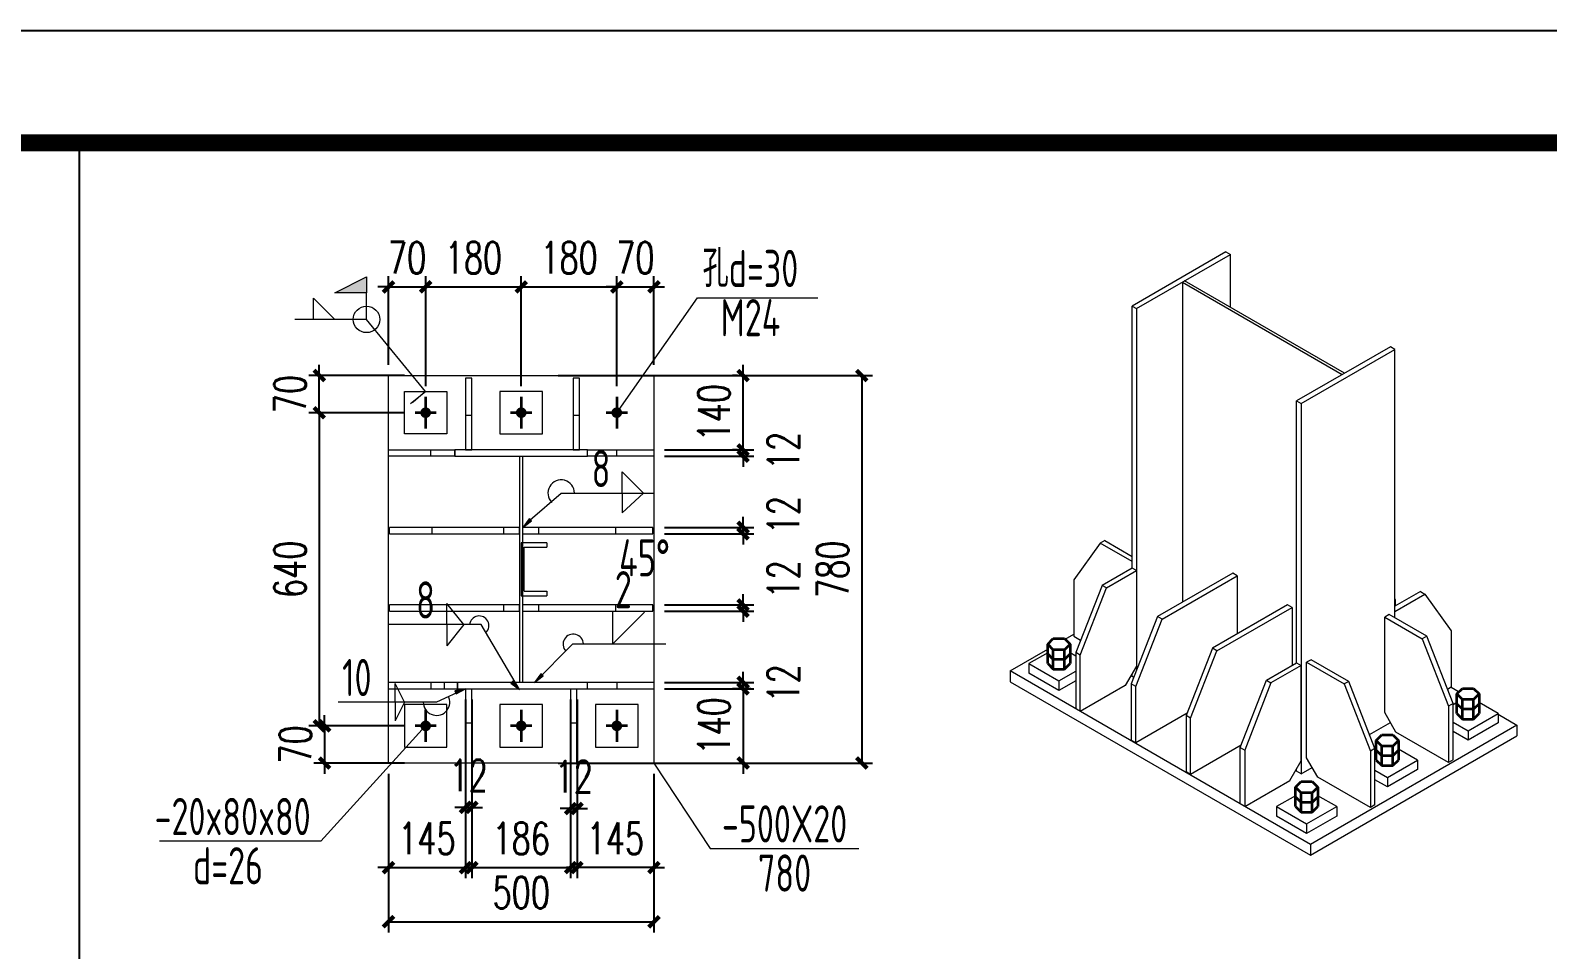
# Model space of a CAD drawing. Extents: x 180850 to 1399066, y 48356 to 327880.
# Drawn here: x 1374979 to 1389268, y 190205 to 198864 of the extents above; entities that cross this region are included whole.
import ezdxf
from ezdxf.enums import TextEntityAlignment as Align

# ---------------------------------------------------------------- set-up
doc = ezdxf.new("R2010")
doc.units = 0
doc.header["$LTSCALE"] = 1000
doc.linetypes.add('线型2', pattern=[2.5, 1.5, -1])
for name, color, linetype in [('AXIS', 3, 'Continuous'), ('PUB_TITLE', 4, 'Continuous'), ('TEXT', 7, 'Continuous')]:
    doc.layers.add(name, color=color, linetype=linetype)
for name, color, linetype, lineweight in [('孔标注', 9, 'Continuous', 18), ('字符标注', 9, 'Continuous', 18), ('柱_主零件_实线', 51, 'Continuous', 18), ('柱_零件_实线', 3, 'Continuous', 18), ('焊缝标注', 9, 'Continuous', 18), ('螺栓组-普通_实线', 1, 'Continuous', 35), ('钢板标注', 9, 'Continuous', 18)]:
    doc.layers.add(name, color=color, linetype=linetype, lineweight=lineweight)
doc.styles.add('_TCH_DIM_T3', font='SIMPLEX', dxfattribs={"width": 0.705882, "bigfont": 'GBCBIG'})
doc.styles.add('TSSD_Norm', font='tssdeng.shx', dxfattribs={"bigfont": 'hztxt.shx'})
doc.dimstyles.new('TCH_100_5', dxfattribs={"dimtxt": 297.5, "dimasz": 100, "dimexe": 100, "dimexo": 100, "dimgap": 126.25, "dimtad": 1, "dimdec": 0, "dimlfac": 0.2, "dimzin": 0, "dimdsep": 46, "dimtxsty": '_TCH_DIM_T3', "dimblk": 'ARCHTICK', "dimcen": 0.09, "dimclrd": 126, "dimclre": 126, "dimclrt": 7, "dimazin": 2, "dimtfac": 1, "dimtdec": 0, "dimtix": 1, "dimtmove": 2, "dimatfit": 3, "dimfxl": 1, "dimtolj": 1, "dimtzin": 0, "dimarcsym": 0})

# ---------------------------------------------------------------- blocks, each defined once
blk = doc.blocks.new('_ArchTick')
at = {"color": 0, "linetype": 'ByBlock', "const_width": 0.4}
blk.add_lwpolyline([(-0.5, -0.5), (0.5, 0.5)], dxfattribs=at)
blk = doc.blocks.new('*D266')
at = {"color": 126, "lineweight": -2, "transparency": 16777216}
for p, q in [((1379077, 192562), (1379077, 191445)), ((1379137, 192562), (1379137, 191445)), ((1379077, 191545), (1378977, 191545)), ((1379077, 191545), (1379137, 191545)), ((1379137, 191545), (1379237, 191545))]:
    blk.add_line(p, q, dxfattribs=at)
at = {"layer": 'Defpoints', "color": 0, "transparency": 16777216}
for p in [(1379077, 192662), (1379137, 192662), (1379137, 191545)]:
    blk.add_point(p, dxfattribs=at)
at = {"color": 126, "lineweight": -2, "transparency": 16777216, "xscale": 100, "yscale": 100, "zscale": 100}
blk.add_blockref('_ArchTick', (1379077, 191545), dxfattribs=at)
at = {"color": 126, "lineweight": -2, "transparency": 16777216, "xscale": 100, "yscale": 100, "zscale": 100, "rotation": 180}
blk.add_blockref('_ArchTick', (1379137, 191545), dxfattribs=at)
at = {"color": 7, "transparency": 16777216, "insert": (1379107, 191845), "char_height": 297.5, "attachment_point": 5, "style": '_TCH_DIM_T3'}
blk.add_mtext('\\A1;12', dxfattribs=at)
blk = doc.blocks.new('*D267')
at = {"color": 126, "lineweight": -2, "transparency": 16777216}
for p, q in [((1379137, 192562), (1379137, 190877)), ((1380067, 192562), (1380067, 190877)), ((1379137, 190977), (1380067, 190977))]:
    blk.add_line(p, q, dxfattribs=at)
at = {"layer": 'Defpoints', "color": 0, "transparency": 16777216}
for p in [(1379137, 192662), (1380067, 192662), (1380067, 190977)]:
    blk.add_point(p, dxfattribs=at)
at = {"color": 126, "lineweight": -2, "transparency": 16777216, "xscale": 100, "yscale": 100, "zscale": 100, "rotation": 180}
blk.add_blockref('_ArchTick', (1379137, 190977), dxfattribs=at)
at = {"color": 126, "lineweight": -2, "transparency": 16777216, "xscale": 100, "yscale": 100, "zscale": 100}
blk.add_blockref('_ArchTick', (1380067, 190977), dxfattribs=at)
at = {"color": 7, "transparency": 16777216, "insert": (1379602, 191252), "char_height": 297.5, "attachment_point": 5, "style": '_TCH_DIM_T3'}
blk.add_mtext('\\A1;186', dxfattribs=at)
blk = doc.blocks.new('*D268')
at = {"color": 126, "lineweight": -2, "transparency": 16777216}
for p, q in [((1380067, 192562), (1380067, 191433)), ((1380127, 192562), (1380127, 191433)), ((1380067, 191533), (1379967, 191533)), ((1380067, 191533), (1380127, 191533)), ((1380127, 191533), (1380227, 191533))]:
    blk.add_line(p, q, dxfattribs=at)
at = {"layer": 'Defpoints', "color": 0, "transparency": 16777216}
for p in [(1380067, 192662), (1380127, 192662), (1380127, 191533)]:
    blk.add_point(p, dxfattribs=at)
at = {"color": 126, "lineweight": -2, "transparency": 16777216, "xscale": 100, "yscale": 100, "zscale": 100}
blk.add_blockref('_ArchTick', (1380067, 191533), dxfattribs=at)
at = {"color": 126, "lineweight": -2, "transparency": 16777216, "xscale": 100, "yscale": 100, "zscale": 100, "rotation": 180}
blk.add_blockref('_ArchTick', (1380127, 191533), dxfattribs=at)
at = {"color": 7, "transparency": 16777216, "insert": (1380097, 191833), "char_height": 297.5, "attachment_point": 5, "style": '_TCH_DIM_T3'}
blk.add_mtext('\\A1;12', dxfattribs=at)
blk = doc.blocks.new('*D269')
at = {"color": 126, "lineweight": -2, "transparency": 16777216}
for p, q in [((1381691, 192722), (1381691, 192822)), ((1380952, 192722), (1381791, 192722)), ((1380952, 192662), (1381791, 192662)), ((1381691, 192662), (1381691, 192722)), ((1381691, 192662), (1381691, 192562))]:
    blk.add_line(p, q, dxfattribs=at)
at = {"layer": 'Defpoints', "color": 0, "transparency": 16777216}
for p in [(1380852, 192722), (1380852, 192662), (1381691, 192722)]:
    blk.add_point(p, dxfattribs=at)
at = {"color": 126, "lineweight": -2, "transparency": 16777216, "xscale": 100, "yscale": 100, "zscale": 100}
for p, rotation in [((1381691, 192722), 270), ((1381691, 192662), 90)]:
    blk.add_blockref('_ArchTick', p, dxfattribs=dict(at, rotation=rotation))
at = {"color": 7, "transparency": 16777216, "insert": (1382070, 192712), "char_height": 297.5, "attachment_point": 5, "rotation": 90, "style": '_TCH_DIM_T3'}
blk.add_mtext('\\A1;12', dxfattribs=at)
blk = doc.blocks.new('*D270')
at = {"color": 126, "lineweight": -2, "transparency": 16777216}
for p, q in [((1381691, 193452), (1381691, 193552)), ((1380952, 193452), (1381791, 193452)), ((1380952, 193392), (1381791, 193392)), ((1381691, 193392), (1381691, 193452)), ((1381691, 193392), (1381691, 193292))]:
    blk.add_line(p, q, dxfattribs=at)
at = {"layer": 'Defpoints', "color": 0, "transparency": 16777216}
for p in [(1380852, 193452), (1380852, 193392), (1381691, 193452)]:
    blk.add_point(p, dxfattribs=at)
at = {"color": 126, "lineweight": -2, "transparency": 16777216, "xscale": 100, "yscale": 100, "zscale": 100}
for p, rotation in [((1381691, 193452), 270), ((1381691, 193392), 90)]:
    blk.add_blockref('_ArchTick', p, dxfattribs=dict(at, rotation=rotation))
at = {"color": 7, "transparency": 16777216, "insert": (1382070, 193692), "char_height": 297.5, "attachment_point": 5, "rotation": 90, "style": '_TCH_DIM_T3'}
blk.add_mtext('\\A1;12', dxfattribs=at)
blk = doc.blocks.new('*D271')
at = {"color": 126, "lineweight": -2, "transparency": 16777216}
for p, q in [((1381691, 194182), (1381691, 194282)), ((1380952, 194182), (1381791, 194182)), ((1380952, 194122), (1381791, 194122)), ((1381691, 194122), (1381691, 194182)), ((1381691, 194122), (1381691, 194022))]:
    blk.add_line(p, q, dxfattribs=at)
at = {"layer": 'Defpoints', "color": 0, "transparency": 16777216}
for p in [(1380852, 194182), (1380852, 194122), (1381691, 194182)]:
    blk.add_point(p, dxfattribs=at)
at = {"color": 126, "lineweight": -2, "transparency": 16777216, "xscale": 100, "yscale": 100, "zscale": 100}
for p, rotation in [((1381691, 194182), 270), ((1381691, 194122), 90)]:
    blk.add_blockref('_ArchTick', p, dxfattribs=dict(at, rotation=rotation))
at = {"color": 7, "transparency": 16777216, "insert": (1382070, 194297), "char_height": 297.5, "attachment_point": 5, "rotation": 90, "style": '_TCH_DIM_T3'}
blk.add_mtext('\\A1;12', dxfattribs=at)
blk = doc.blocks.new('*D272')
at = {"color": 126, "lineweight": -2, "transparency": 16777216}
for p, q in [((1380952, 194912), (1381791, 194912)), ((1381691, 194912), (1381691, 195012)), ((1381691, 194852), (1381691, 194912)), ((1380952, 194852), (1381791, 194852)), ((1381691, 194852), (1381691, 194752))]:
    blk.add_line(p, q, dxfattribs=at)
at = {"layer": 'Defpoints', "color": 0, "transparency": 16777216}
for p in [(1380852, 194912), (1381691, 194912), (1380852, 194852)]:
    blk.add_point(p, dxfattribs=at)
at = {"color": 126, "lineweight": -2, "transparency": 16777216, "xscale": 100, "yscale": 100, "zscale": 100}
for p, rotation in [((1381691, 194912), 270), ((1381691, 194852), 90)]:
    blk.add_blockref('_ArchTick', p, dxfattribs=dict(at, rotation=rotation))
at = {"color": 7, "transparency": 16777216, "insert": (1382070, 194902), "char_height": 297.5, "attachment_point": 5, "rotation": 90, "style": '_TCH_DIM_T3'}
blk.add_mtext('\\A1;12', dxfattribs=at)
blk = doc.blocks.new('*D273')
at = {"color": 126, "lineweight": -2, "transparency": 16777216}
for p, q in [((1381691, 192662), (1381691, 192762)), ((1381765, 192662), (1381591, 192662)), ((1381691, 192662), (1381691, 191962)), ((1381037, 191962), (1381791, 191962)), ((1381691, 191962), (1381691, 191862))]:
    blk.add_line(p, q, dxfattribs=at)
at = {"layer": 'Defpoints', "color": 0, "transparency": 16777216}
for p in [(1381865, 192662), (1380937, 191962), (1381691, 191962)]:
    blk.add_point(p, dxfattribs=at)
at = {"color": 126, "lineweight": -2, "transparency": 16777216, "xscale": 100, "yscale": 100, "zscale": 100}
for p, rotation in [((1381691, 192662), 270), ((1381691, 191962), 90)]:
    blk.add_blockref('_ArchTick', p, dxfattribs=dict(at, rotation=rotation))
at = {"color": 7, "transparency": 16777216, "insert": (1381416, 192312), "char_height": 297.5, "attachment_point": 5, "rotation": 90, "style": '_TCH_DIM_T3'}
blk.add_mtext('\\A1;140', dxfattribs=at)
blk = doc.blocks.new('*D274')
at = {"color": 126, "lineweight": -2, "transparency": 16777216}
for p, q in [((1381691, 195612), (1381691, 195712)), ((1381638, 195612), (1381591, 195612)), ((1381691, 194912), (1381691, 195612)), ((1381638, 194912), (1381591, 194912)), ((1381691, 194912), (1381691, 194812))]:
    blk.add_line(p, q, dxfattribs=at)
at = {"layer": 'Defpoints', "color": 0, "transparency": 16777216}
for p in [(1381691, 195612), (1381738, 195612), (1381738, 194912)]:
    blk.add_point(p, dxfattribs=at)
at = {"color": 126, "lineweight": -2, "transparency": 16777216, "xscale": 100, "yscale": 100, "zscale": 100}
for p, rotation in [((1381691, 195612), 270), ((1381691, 194912), 90)]:
    blk.add_blockref('_ArchTick', p, dxfattribs=dict(at, rotation=rotation))
at = {"color": 7, "transparency": 16777216, "insert": (1381416, 195262), "char_height": 297.5, "attachment_point": 5, "rotation": 90, "style": '_TCH_DIM_T3'}
blk.add_mtext('\\A1;140', dxfattribs=at)
blk = doc.blocks.new('*D275')
at = {"color": 126, "lineweight": -2, "transparency": 16777216}
for p, q in [((1379950, 195612), (1382909, 195612)), ((1382809, 195612), (1382809, 191962)), ((1379950, 191962), (1382909, 191962))]:
    blk.add_line(p, q, dxfattribs=at)
at = {"layer": 'Defpoints', "color": 0, "transparency": 16777216}
for p in [(1379850, 195612), (1379850, 191962), (1382809, 191962)]:
    blk.add_point(p, dxfattribs=at)
at = {"color": 126, "lineweight": -2, "transparency": 16777216, "xscale": 100, "yscale": 100, "zscale": 100}
for p, rotation in [((1382809, 195612), 90), ((1382809, 191962), 270)]:
    blk.add_blockref('_ArchTick', p, dxfattribs=dict(at, rotation=rotation))
at = {"color": 7, "transparency": 16777216, "insert": (1382534, 193787), "char_height": 297.5, "attachment_point": 5, "rotation": 90, "style": '_TCH_DIM_T3'}
blk.add_mtext('\\A1;780', dxfattribs=at)
blk = doc.blocks.new('*D314')
at = {"color": 126, "lineweight": -2, "transparency": 16777216}
for p, q in [((1378502, 195262), (1377600, 195262)), ((1377700, 195262), (1377700, 192312)), ((1378502, 192312), (1377600, 192312))]:
    blk.add_line(p, q, dxfattribs=at)
at = {"layer": 'Defpoints', "color": 0, "transparency": 16777216}
for p in [(1378602, 195262), (1377700, 192312), (1378602, 192312)]:
    blk.add_point(p, dxfattribs=at)
at = {"color": 126, "lineweight": -2, "transparency": 16777216, "xscale": 100, "yscale": 100, "zscale": 100}
for p, rotation in [((1377700, 195262), 90), ((1377700, 192312), 270)]:
    blk.add_blockref('_ArchTick', p, dxfattribs=dict(at, rotation=rotation))
at = {"color": 7, "transparency": 16777216, "insert": (1377425, 193787), "char_height": 297.5, "attachment_point": 5, "rotation": 90, "style": '_TCH_DIM_T3'}
blk.add_mtext('\\A1;640', dxfattribs=at)
blk = doc.blocks.new('*D315')
at = {"color": 126, "lineweight": -2, "transparency": 16777216}
for p, q in [((1378352, 191862), (1378352, 190367)), ((1380852, 191798), (1380852, 190367)), ((1378352, 190467), (1380852, 190467))]:
    blk.add_line(p, q, dxfattribs=at)
at = {"layer": 'Defpoints', "color": 0, "transparency": 16777216}
for p in [(1378352, 191962), (1380852, 191898), (1380852, 190467)]:
    blk.add_point(p, dxfattribs=at)
at = {"color": 126, "lineweight": -2, "transparency": 16777216, "xscale": 100, "yscale": 100, "zscale": 100, "rotation": 180}
blk.add_blockref('_ArchTick', (1378352, 190467), dxfattribs=at)
at = {"color": 126, "lineweight": -2, "transparency": 16777216, "xscale": 100, "yscale": 100, "zscale": 100}
blk.add_blockref('_ArchTick', (1380852, 190467), dxfattribs=at)
at = {"color": 7, "transparency": 16777216, "insert": (1379602, 190742), "char_height": 297.5, "attachment_point": 5, "style": '_TCH_DIM_T3'}
blk.add_mtext('\\A1;500', dxfattribs=at)
blk = doc.blocks.new('*D276')
at = {"color": 126, "lineweight": -2, "transparency": 16777216}
for p, q in [((1378352, 191762), (1378352, 190877)), ((1379077, 191762), (1379077, 190877)), ((1378352, 190977), (1378252, 190977)), ((1378352, 190977), (1379077, 190977)), ((1379077, 190977), (1379177, 190977))]:
    blk.add_line(p, q, dxfattribs=at)
at = {"layer": 'Defpoints', "color": 0, "transparency": 16777216}
for p in [(1378352, 191862), (1379077, 191862), (1379077, 190977)]:
    blk.add_point(p, dxfattribs=at)
at = {"color": 126, "lineweight": -2, "transparency": 16777216, "xscale": 100, "yscale": 100, "zscale": 100}
blk.add_blockref('_ArchTick', (1378352, 190977), dxfattribs=at)
at = {"color": 126, "lineweight": -2, "transparency": 16777216, "xscale": 100, "yscale": 100, "zscale": 100, "rotation": 180}
blk.add_blockref('_ArchTick', (1379077, 190977), dxfattribs=at)
at = {"color": 7, "transparency": 16777216, "insert": (1378714, 191252), "char_height": 297.5, "attachment_point": 5, "style": '_TCH_DIM_T3'}
blk.add_mtext('\\A1;145', dxfattribs=at)
blk = doc.blocks.new('*D277')
at = {"color": 126, "lineweight": -2, "transparency": 16777216}
for p, q in [((1380127, 191860), (1380127, 190877)), ((1380852, 191862), (1380852, 190877)), ((1380127, 190977), (1380027, 190977)), ((1380852, 190977), (1380127, 190977)), ((1380852, 190977), (1380952, 190977))]:
    blk.add_line(p, q, dxfattribs=at)
at = {"layer": 'Defpoints', "color": 0, "transparency": 16777216}
for p in [(1380127, 191960), (1380852, 191962), (1380127, 190977)]:
    blk.add_point(p, dxfattribs=at)
at = {"color": 126, "lineweight": -2, "transparency": 16777216, "xscale": 100, "yscale": 100, "zscale": 100}
blk.add_blockref('_ArchTick', (1380127, 190977), dxfattribs=at)
at = {"color": 126, "lineweight": -2, "transparency": 16777216, "xscale": 100, "yscale": 100, "zscale": 100, "rotation": 180}
blk.add_blockref('_ArchTick', (1380852, 190977), dxfattribs=at)
at = {"color": 7, "transparency": 16777216, "insert": (1380489, 191252), "char_height": 297.5, "attachment_point": 5, "style": '_TCH_DIM_T3'}
blk.add_mtext('\\A1;145', dxfattribs=at)
blk = doc.blocks.new('*D316')
at = {"color": 126, "lineweight": -2, "transparency": 16777216}
for p, q in [((1377700, 195612), (1377700, 195712)), ((1378502, 195612), (1377600, 195612)), ((1377700, 195262), (1377700, 195612)), ((1378502, 195262), (1377600, 195262)), ((1377700, 195262), (1377700, 195162))]:
    blk.add_line(p, q, dxfattribs=at)
at = {"layer": 'Defpoints', "color": 0, "transparency": 16777216}
for p in [(1377700, 195612), (1378602, 195612), (1378602, 195262)]:
    blk.add_point(p, dxfattribs=at)
at = {"color": 126, "lineweight": -2, "transparency": 16777216, "xscale": 100, "yscale": 100, "zscale": 100}
for p, rotation in [((1377700, 195612), 270), ((1377700, 195262), 90)]:
    blk.add_blockref('_ArchTick', p, dxfattribs=dict(at, rotation=rotation))
at = {"color": 7, "transparency": 16777216, "insert": (1377425, 195437), "char_height": 297.5, "attachment_point": 5, "rotation": 90, "style": '_TCH_DIM_T3'}
blk.add_mtext('\\A1;70', dxfattribs=at)
blk = doc.blocks.new('*D317')
at = {"color": 126, "lineweight": -2, "transparency": 16777216}
for p, q in [((1377750, 192312), (1377750, 192412)), ((1378502, 192312), (1377650, 192312)), ((1377750, 192312), (1377750, 191962)), ((1378502, 191962), (1377650, 191962)), ((1377750, 191962), (1377750, 191862))]:
    blk.add_line(p, q, dxfattribs=at)
at = {"layer": 'Defpoints', "color": 0, "transparency": 16777216}
for p in [(1378602, 192312), (1377750, 191962), (1378602, 191962)]:
    blk.add_point(p, dxfattribs=at)
at = {"color": 126, "lineweight": -2, "transparency": 16777216, "xscale": 100, "yscale": 100, "zscale": 100}
for p, rotation in [((1377750, 192312), 270), ((1377750, 191962), 90)]:
    blk.add_blockref('_ArchTick', p, dxfattribs=dict(at, rotation=rotation))
at = {"color": 7, "transparency": 16777216, "insert": (1377475, 192137), "char_height": 297.5, "attachment_point": 5, "rotation": 90, "style": '_TCH_DIM_T3'}
blk.add_mtext('\\A1;70', dxfattribs=at)
blk = doc.blocks.new('*D318')
at = {"color": 126, "lineweight": -2, "transparency": 16777216}
for p, q in [((1378352, 195712), (1378352, 196547)), ((1378702, 195712), (1378702, 196547)), ((1378352, 196447), (1378252, 196447)), ((1378352, 196447), (1378702, 196447)), ((1378702, 196447), (1378802, 196447))]:
    blk.add_line(p, q, dxfattribs=at)
at = {"layer": 'Defpoints', "color": 0, "transparency": 16777216}
for p in [(1378702, 196447), (1378352, 195612), (1378702, 195612)]:
    blk.add_point(p, dxfattribs=at)
at = {"color": 126, "lineweight": -2, "transparency": 16777216, "xscale": 100, "yscale": 100, "zscale": 100}
blk.add_blockref('_ArchTick', (1378352, 196447), dxfattribs=at)
at = {"color": 126, "lineweight": -2, "transparency": 16777216, "xscale": 100, "yscale": 100, "zscale": 100, "rotation": 180}
blk.add_blockref('_ArchTick', (1378702, 196447), dxfattribs=at)
at = {"color": 7, "transparency": 16777216, "insert": (1378527, 196722), "char_height": 297.5, "attachment_point": 5, "style": '_TCH_DIM_T3'}
blk.add_mtext('\\A1;70', dxfattribs=at)
blk = doc.blocks.new('*D278')
at = {"color": 126, "lineweight": -2, "transparency": 16777216}
for p, q in [((1380502, 195712), (1380502, 196547)), ((1380852, 195712), (1380852, 196547)), ((1380502, 196447), (1380402, 196447)), ((1380502, 196447), (1380852, 196447)), ((1380852, 196447), (1380952, 196447))]:
    blk.add_line(p, q, dxfattribs=at)
at = {"layer": 'Defpoints', "color": 0, "transparency": 16777216}
for p in [(1380852, 196447), (1380502, 195612), (1380852, 195612)]:
    blk.add_point(p, dxfattribs=at)
at = {"color": 126, "lineweight": -2, "transparency": 16777216, "xscale": 100, "yscale": 100, "zscale": 100}
blk.add_blockref('_ArchTick', (1380502, 196447), dxfattribs=at)
at = {"color": 126, "lineweight": -2, "transparency": 16777216, "xscale": 100, "yscale": 100, "zscale": 100, "rotation": 180}
blk.add_blockref('_ArchTick', (1380852, 196447), dxfattribs=at)
at = {"color": 7, "transparency": 16777216, "insert": (1380677, 196722), "char_height": 297.5, "attachment_point": 5, "style": '_TCH_DIM_T3'}
blk.add_mtext('\\A1;70', dxfattribs=at)
blk = doc.blocks.new('*D319')
at = {"color": 126, "lineweight": -2, "transparency": 16777216}
for p, q in [((1378702, 195512), (1378702, 196547)), ((1379602, 195512), (1379602, 196547)), ((1378702, 196447), (1379602, 196447))]:
    blk.add_line(p, q, dxfattribs=at)
at = {"layer": 'Defpoints', "color": 0, "transparency": 16777216}
for p in [(1379602, 196447), (1378702, 195412), (1379602, 195412)]:
    blk.add_point(p, dxfattribs=at)
at = {"color": 126, "lineweight": -2, "transparency": 16777216, "xscale": 100, "yscale": 100, "zscale": 100, "rotation": 180}
blk.add_blockref('_ArchTick', (1378702, 196447), dxfattribs=at)
at = {"color": 126, "lineweight": -2, "transparency": 16777216, "xscale": 100, "yscale": 100, "zscale": 100}
blk.add_blockref('_ArchTick', (1379602, 196447), dxfattribs=at)
at = {"color": 7, "transparency": 16777216, "insert": (1379152, 196722), "char_height": 297.5, "attachment_point": 5, "style": '_TCH_DIM_T3'}
blk.add_mtext('\\A1;180', dxfattribs=at)
blk = doc.blocks.new('*D320')
at = {"color": 126, "lineweight": -2, "transparency": 16777216}
for p, q in [((1379602, 195512), (1379602, 196547)), ((1380502, 195512), (1380502, 196547)), ((1379602, 196447), (1380502, 196447))]:
    blk.add_line(p, q, dxfattribs=at)
at = {"layer": 'Defpoints', "color": 0, "transparency": 16777216}
for p in [(1380502, 196447), (1379602, 195412), (1380502, 195412)]:
    blk.add_point(p, dxfattribs=at)
at = {"color": 126, "lineweight": -2, "transparency": 16777216, "xscale": 100, "yscale": 100, "zscale": 100, "rotation": 180}
blk.add_blockref('_ArchTick', (1379602, 196447), dxfattribs=at)
at = {"color": 126, "lineweight": -2, "transparency": 16777216, "xscale": 100, "yscale": 100, "zscale": 100}
blk.add_blockref('_ArchTick', (1380502, 196447), dxfattribs=at)
at = {"color": 7, "transparency": 16777216, "insert": (1380052, 196722), "char_height": 297.5, "attachment_point": 5, "style": '_TCH_DIM_T3'}
blk.add_mtext('\\A1;180', dxfattribs=at)

msp = doc.modelspace()

# ---------------------------------------------------------------- hatches: boundary and pattern name
at = {"layer": '焊缝标注'}
for points in [[(1378144.88, 196391.17), (1377844.88, 196391.17), (1378144.88, 196541.17)], [(1378701.64, 195462.4), (1378584.44, 195362.15), (1378557.61, 195348.74)], [(1379616.64, 194182.4), (1379697.96, 194242.5), (1379676.74, 194263.72)], [(1379726.64, 192722.4), (1379807.96, 192782.5), (1379786.74, 192803.72)], [(1379076.64, 192662.4), (1378977.56, 192642.22), (1378987.84, 192614.03)], [(1379586.64, 192654.9), (1379526.54, 192736.22), (1379505.32, 192715)]]:
    msp.add_hatch(color=256, dxfattribs=at).paths.add_polyline_path(points)

# ---------------------------------------------------------------- linework, layer by layer
at = {"layer": 'AXIS'}
msp.add_line((1375438.78, 197803.17), (1375438.78, 169706.6), dxfattribs=at)
at = {"layer": 'PUB_TITLE'}
msp.add_lwpolyline([(1287615.87, 198863.75), (1399065.87, 198863.81), (1399065.87, 135863.88), (1287615.87, 135863.81)], close=True, dxfattribs=at)
at = {"layer": 'PUB_TITLE', "const_width": 159.09}
msp.add_lwpolyline([(1290267.38, 136924.42), (1290267.38, 197803.14), (1398005.26, 197803.21), (1398005.26, 136924.48)], close=True, dxfattribs=at)
at = {"layer": '孔标注', "ltscale": 100, "const_width": 10}
msp.add_lwpolyline([(1378706.64, 195262.4, 1), (1378696.64, 195262.4, 1)], format="xyb", close=True, dxfattribs=at)
at = {"layer": '字符标注', "ltscale": 100}
for p, q in [((1380501.64, 195262.4), (1381262.56, 196345.21)), ((1381262.56, 196345.21), (1382393.56, 196345.21))]:
    msp.add_line(p, q, dxfattribs=at)
at = {"layer": '字符标注', "ltscale": 100, "const_width": 10}
msp.add_lwpolyline([(1380506.64, 195262.4, 1), (1380496.64, 195262.4, 1)], format="xyb", close=True, dxfattribs=at)
at = {"layer": '柱_主零件_实线', "ltscale": 100}
for p, q in [((1386238.22, 196777.33), (1385354.34, 196267.02)), ((1386238.22, 196777.33), (1386280.65, 196752.83)), ((1385396.77, 196242.52), (1386280.65, 196752.83)), ((1386280.65, 196254.77), (1386280.65, 196752.83)), ((1385828.1, 196491.55), (1385828.1, 193476.49)), ((1385828.1, 196491.55), (1387334.24, 195621.98)), ((1387355.45, 195634.23), (1385849.31, 196503.8)), ((1385354.34, 193799), (1385354.34, 196267.02)), ((1385354.34, 196267.02), (1385396.77, 196242.52)), ((1385396.77, 196242.52), (1385396.77, 192835.54)), ((1387786.79, 195883.26), (1386902.9, 195372.95)), ((1386945.33, 195348.45), (1387829.21, 195858.77)), ((1387829.21, 195858.77), (1387786.79, 195883.26)), ((1387829.21, 193329.52), (1387829.21, 195858.77)), ((1386902.9, 195372.95), (1386945.33, 195348.45)), ((1386902.9, 192904.94), (1386902.9, 195372.95)), ((1386945.33, 195348.45), (1386945.33, 191859.82)), ((1380226.64, 194912.4), (1378976.64, 194912.4)), ((1378976.64, 194912.4), (1378976.64, 194852.4)), ((1380226.64, 194852.4), (1380226.64, 194912.4)), ((1378976.64, 194852.4), (1380226.64, 194852.4)), ((1379586.64, 194852.4), (1379586.64, 192722.4)), ((1379616.64, 192722.4), (1379616.64, 194852.4)), ((1385354.34, 192778.39), (1385354.34, 192802.88)), ((1385370.71, 192768.93), (1385354.34, 192778.39)), ((1379001.64, 192722.4), (1379001.64, 192662.4)), ((1380226.64, 192722.4), (1379001.64, 192722.4)), ((1379001.64, 192662.4), (1380226.64, 192662.4)), ((1380226.64, 192662.4), (1380226.64, 192722.4)), ((1387589.73, 192231.87), (1387786.79, 192345.65)), ((1386902.9, 191884.32), (1386902.9, 191908.82)), ((1386945.33, 191859.82), (1387051.4, 191921.07)), ((1386945.33, 191859.82), (1386902.9, 191884.32))]:
    msp.add_line(p, q, dxfattribs=at)
at = {"layer": '柱_零件_实线', "ltscale": 100}
for p, q in [((1378351.64, 191962.4), (1378351.64, 195612.4)), ((1378351.64, 195612.4), (1380851.64, 195612.4)), ((1379076.64, 195587.4), (1379076.64, 194912.4)), ((1379136.64, 195587.4), (1379076.64, 195587.4)), ((1379136.64, 194912.4), (1379136.64, 195587.4)), ((1380151.64, 195587.4), (1380091.64, 195587.4)), ((1380091.64, 195587.4), (1380091.64, 194912.4)), ((1380151.64, 194912.4), (1380151.64, 195587.4)), ((1380851.64, 195612.4), (1380851.64, 191962.4)), ((1378501.64, 195462.4), (1378901.64, 195462.4)), ((1378501.64, 195062.4), (1378501.64, 195462.4)), ((1378901.64, 195462.4), (1378901.64, 195062.4)), ((1379801.64, 195462.4), (1379401.64, 195462.4)), ((1379401.64, 195462.4), (1379401.64, 195062.4)), ((1379801.64, 195062.4), (1379801.64, 195462.4)), ((1379136.64, 195237.4), (1379076.64, 195237.4)), ((1380151.64, 195237.4), (1380091.64, 195237.4)), ((1378901.64, 195062.4), (1378501.64, 195062.4)), ((1379401.64, 195062.4), (1379801.64, 195062.4)), ((1378351.64, 194912.4), (1378976.64, 194912.4)), ((1378751.64, 194852.4), (1378751.64, 194912.4)), ((1378976.64, 194852.4), (1378976.64, 194912.4)), ((1379076.64, 194912.4), (1379136.64, 194912.4)), ((1380091.64, 194912.4), (1380151.64, 194912.4)), ((1380226.64, 194912.4), (1380851.64, 194912.4)), ((1380226.64, 194852.4), (1380226.64, 194912.4)), ((1380501.64, 194852.4), (1380501.64, 194912.4)), ((1378976.64, 194852.4), (1378351.64, 194852.4)), ((1380851.64, 194852.4), (1380226.64, 194852.4)), ((1379586.64, 194182.4), (1378361.64, 194182.4)), ((1378361.64, 194122.4), (1378361.64, 194182.4)), ((1378361.64, 194122.4), (1379586.64, 194122.4)), ((1378761.64, 194122.4), (1378761.64, 194182.4)), ((1379586.64, 194122.4), (1379586.64, 194182.4)), ((1380841.64, 194182.4), (1379616.64, 194182.4)), ((1379616.64, 194122.4), (1379616.64, 194182.4)), ((1379616.64, 194122.4), (1380841.64, 194122.4)), ((1380491.64, 194122.4), (1380491.64, 194182.4)), ((1380841.64, 194122.4), (1380841.64, 194182.4)), ((1385096.24, 194058.25), (1385053.82, 194033.75)), ((1385096.24, 194058.25), (1385354.34, 193909.23)), ((1385053.82, 194033.75), (1384806.33, 193686.74)), ((1385354.34, 193860.25), (1385053.82, 194033.75)), ((1385354.34, 193799), (1385071.5, 193635.71)), ((1385113.92, 193611.22), (1385396.77, 193774.51)), ((1385396.77, 193774.51), (1385354.34, 193799)), ((1385396.77, 193774.51), (1385396.77, 192876.36)), ((1384806.33, 193686.74), (1384806.33, 193156.01)), ((1385071.5, 193635.71), (1384824.01, 193002.93)), ((1385113.92, 193611.22), (1385071.5, 193635.71)), ((1386301.86, 193750.02), (1385594.76, 193341.77)), ((1385637.18, 193317.27), (1386344.29, 193725.52)), ((1386344.29, 193725.52), (1386301.86, 193750.02)), ((1386344.29, 193725.52), (1386344.29, 193178.47)), ((1384866.44, 192978.43), (1385113.92, 193611.22)), ((1388069.63, 193578.55), (1387829.21, 193439.75)), ((1387829.21, 193390.76), (1388112.06, 193554.06)), ((1387836.28, 193500.99), (1387829.21, 193510.9)), ((1387836.28, 193443.83), (1387836.28, 193500.99)), ((1388069.63, 193578.55), (1388112.06, 193554.06)), ((1388112.06, 193554.06), (1388359.54, 193207.04)), ((1379586.64, 193452.4), (1378361.64, 193452.4)), ((1378361.64, 193392.4), (1378361.64, 193452.4)), ((1378361.64, 193392.4), (1379586.64, 193392.4)), ((1378761.64, 193392.4), (1378761.64, 193452.4)), ((1379586.64, 193392.4), (1379586.64, 193452.4)), ((1379616.64, 193392.4), (1379616.64, 193452.4)), ((1380841.64, 193452.4), (1379616.64, 193452.4)), ((1379616.64, 193392.4), (1380841.64, 193392.4)), ((1380491.64, 193392.4), (1380491.64, 193452.4)), ((1380841.64, 193392.4), (1380841.64, 193452.4)), ((1385594.76, 193341.77), (1385347.27, 192708.98)), ((1385637.18, 193317.27), (1385594.76, 193341.77)), ((1386818.05, 193452), (1386110.94, 193043.75)), ((1386153.37, 193019.25), (1386860.48, 193427.5)), ((1386860.48, 193427.5), (1386818.05, 193452)), ((1386860.48, 193427.5), (1386860.48, 192880.45)), ((1387776.18, 193360.14), (1387733.75, 193335.65)), ((1387733.75, 192437.5), (1387733.75, 193335.65)), ((1387733.75, 193335.65), (1388087.31, 193131.52)), ((1388129.73, 193156.01), (1387776.18, 193360.14)), ((1387829.21, 193329.52), (1387829.21, 193390.76)), ((1385389.7, 192684.49), (1385637.18, 193317.27)), ((1388359.54, 193207.04), (1388359.54, 192676.32)), ((1384723.71, 193128.73), (1384806.33, 193176.43)), ((1384806.33, 193156.01), (1384869.6, 193119.49)), ((1388129.73, 193156.01), (1388087.31, 193131.52)), ((1388087.31, 193131.52), (1388334.79, 192498.74)), ((1388377.22, 192523.23), (1388129.73, 193156.01)), ((1384205.29, 192829.42), (1384559.91, 193034.15)), ((1384559.91, 193001.5), (1384382.07, 192898.82)), ((1384824.01, 192970.26), (1384769.91, 193001.5)), ((1384824.01, 193002.93), (1384824.01, 192472.2)), ((1384866.44, 192978.43), (1384824.01, 193002.93)), ((1384866.44, 192447.71), (1384866.44, 192978.43)), ((1386110.94, 193043.75), (1385863.46, 192410.97)), ((1385905.88, 192386.47), (1386153.37, 193019.25)), ((1386153.37, 193019.25), (1386110.94, 193043.75)), ((1387040.79, 192935.56), (1386998.36, 192911.07)), ((1386998.36, 192012.92), (1386998.36, 192911.07)), ((1386998.36, 192911.07), (1387351.92, 192706.94)), ((1387394.34, 192731.43), (1387040.79, 192935.56)), ((1387033.72, 191196.42), (1384205.29, 192829.42)), ((1384205.29, 192829.42), (1384205.29, 192727.36)), ((1384382.07, 192898.82), (1384382.07, 192809)), ((1384382.07, 192898.82), (1384664.91, 192735.52)), ((1384664.91, 192645.71), (1384382.07, 192809)), ((1384664.91, 192735.52), (1384824.01, 192827.38)), ((1385396.77, 192876.36), (1385290.7, 192692.65)), ((1386620.06, 192741.65), (1386902.9, 192904.94)), ((1386945.33, 192880.45), (1386662.49, 192717.15)), ((1386902.9, 192904.94), (1386945.33, 192880.45)), ((1386945.33, 191982.3), (1386945.33, 192880.45)), ((1379001.64, 192722.4), (1378351.64, 192722.4)), ((1378351.64, 192662.4), (1379001.64, 192662.4)), ((1378751.64, 192722.4), (1378751.64, 192662.4)), ((1379001.64, 192662.4), (1379001.64, 192722.4)), ((1379076.64, 192662.4), (1379136.64, 192662.4)), ((1379076.64, 192662.4), (1379076.64, 191962.4)), ((1379136.64, 191962.4), (1379136.64, 192662.4)), ((1380066.64, 192662.4), (1380126.64, 192662.4)), ((1380066.64, 192662.4), (1380066.64, 191962.4)), ((1380126.64, 191962.4), (1380126.64, 192662.4)), ((1380226.64, 192662.4), (1380226.64, 192722.4)), ((1380851.64, 192722.4), (1380226.64, 192722.4)), ((1380226.64, 192662.4), (1380851.64, 192662.4)), ((1380501.64, 192722.4), (1380501.64, 192662.4)), ((1384205.29, 192727.36), (1387033.72, 191094.36)), ((1384824.01, 192737.56), (1384664.91, 192645.71)), ((1384664.91, 192735.52), (1384664.91, 192645.71)), ((1385290.7, 192692.65), (1384866.44, 192447.71)), ((1385347.27, 192708.98), (1385347.27, 192178.26)), ((1385389.7, 192684.49), (1385347.27, 192708.98)), ((1385389.7, 192153.76), (1385389.7, 192684.49)), ((1386372.57, 192108.86), (1386620.06, 192741.65)), ((1386662.49, 192717.15), (1386415, 192084.36)), ((1386620.06, 192741.65), (1386662.49, 192717.15)), ((1387394.34, 192731.43), (1387351.92, 192706.94)), ((1387351.92, 192706.94), (1387599.4, 192074.16)), ((1387641.83, 192098.65), (1387394.34, 192731.43)), ((1388359.54, 192676.32), (1388325.12, 192656.45)), ((1388359.54, 192676.32), (1388433.96, 192633.36)), ((1378501.64, 192512.4), (1378501.64, 192112.4)), ((1378901.64, 192512.4), (1378501.64, 192512.4)), ((1378901.64, 192112.4), (1378901.64, 192512.4)), ((1379801.64, 192512.4), (1379401.64, 192512.4)), ((1379401.64, 192512.4), (1379401.64, 192112.4)), ((1379801.64, 192112.4), (1379801.64, 192512.4)), ((1380301.64, 192512.4), (1380301.64, 192112.4)), ((1380701.64, 192512.4), (1380301.64, 192512.4)), ((1380701.64, 192112.4), (1380701.64, 192512.4)), ((1388377.22, 192523.23), (1388334.79, 192498.74)), ((1388334.79, 192498.74), (1388334.79, 191968.01)), ((1388413.64, 192532.01), (1388377.22, 192510.98)), ((1388377.22, 191992.5), (1388377.22, 192523.23)), ((1388801.49, 192429.33), (1388623.64, 192532.01)), ((1379136.64, 192337.4), (1379076.64, 192337.4)), ((1380126.64, 192337.4), (1380066.64, 192337.4)), ((1385871.71, 192432.06), (1385389.7, 192153.76)), ((1385905.88, 192386.47), (1385863.46, 192410.97)), ((1385863.46, 192410.97), (1385863.46, 191880.24)), ((1385905.88, 191855.75), (1385905.88, 192386.47)), ((1387839.82, 192253.79), (1387733.75, 192437.5)), ((1388377.22, 192347.68), (1388518.64, 192266.04)), ((1388518.64, 192266.04), (1388801.49, 192429.33)), ((1388801.49, 192339.52), (1388518.64, 192176.22)), ((1388801.49, 192429.33), (1388801.49, 192339.52)), ((1388801.49, 192421.17), (1388978.26, 192319.11)), ((1388978.26, 192319.11), (1387033.72, 191196.42)), ((1387033.72, 191094.36), (1388978.26, 192217.04)), ((1388334.79, 191968.01), (1387839.82, 192253.79)), ((1388518.64, 192176.22), (1388377.22, 192257.87)), ((1388518.64, 192266.04), (1388518.64, 192176.22)), ((1388978.26, 192319.11), (1388978.26, 192217.04)), ((1378501.64, 192112.4), (1378901.64, 192112.4)), ((1379401.64, 192112.4), (1379801.64, 192112.4)), ((1380301.64, 192112.4), (1380701.64, 192112.4)), ((1385389.7, 192153.76), (1385347.27, 192178.26)), ((1386380.82, 192129.95), (1385905.88, 191855.75)), ((1386372.57, 192108.86), (1386415, 192084.36)), ((1386372.57, 191578.14), (1386372.57, 192108.86)), ((1386415, 192084.36), (1386415, 191553.64)), ((1387641.83, 192098.65), (1387599.4, 192074.16)), ((1387599.4, 192074.16), (1387599.4, 191543.43)), ((1387641.83, 191567.93), (1387641.83, 192098.65)), ((1387653.5, 192093.15), (1387641.83, 192086.4)), ((1388041.35, 191990.47), (1387863.5, 192093.15)), ((1380851.64, 191962.4), (1378351.64, 191962.4)), ((1379136.64, 191962.4), (1379076.64, 191962.4)), ((1380126.64, 191962.4), (1380066.64, 191962.4)), ((1386839.26, 191798.59), (1386945.33, 191982.3)), ((1387104.43, 191829.21), (1386998.36, 192012.92)), ((1387758.5, 191827.17), (1388041.35, 191990.47)), ((1388041.35, 191990.47), (1388041.35, 191900.65)), ((1388377.22, 191992.5), (1388334.79, 191968.01)), ((1385905.88, 191855.75), (1385863.46, 191880.24)), ((1386415, 191553.64), (1386839.26, 191798.59)), ((1387599.4, 191543.43), (1387104.43, 191829.21)), ((1387641.83, 191894.53), (1387758.5, 191827.17)), ((1387758.5, 191737.36), (1387641.83, 191804.72)), ((1388041.35, 191900.65), (1387758.5, 191737.36)), ((1387758.5, 191827.17), (1387758.5, 191737.36)), ((1386893.36, 191654.28), (1386715.52, 191551.6)), ((1387281.2, 191551.6), (1387103.36, 191654.28)), ((1386715.52, 191551.6), (1386998.36, 191388.3)), ((1386715.52, 191551.6), (1386715.52, 191461.79)), ((1386998.36, 191388.3), (1387281.2, 191551.6)), ((1387281.2, 191551.6), (1387281.2, 191461.79)), ((1387641.83, 191567.93), (1387599.4, 191543.43)), ((1386998.36, 191298.48), (1386715.52, 191461.79)), ((1387281.2, 191461.79), (1386998.36, 191298.48)), ((1386998.36, 191388.3), (1386998.36, 191298.48)), ((1387033.72, 191196.42), (1387033.72, 191094.36))]:
    msp.add_line(p, q, dxfattribs=at)
at = {"layer": '柱_零件_实线', "linetype": '线型2', "ltscale": 100}
for p, q in [((1379436.64, 194122.4), (1379436.64, 194182.4)), ((1379766.64, 194122.4), (1379766.64, 194182.4)), ((1379601.64, 194037.4), (1379601.64, 193537.4)), ((1379841.64, 194037.4), (1379601.64, 194037.4)), ((1379628.14, 193994.9), (1379841.64, 193994.9)), ((1379628.14, 193579.9), (1379628.14, 193994.9)), ((1379841.64, 194037.4), (1379841.64, 193994.9)), ((1379601.64, 193537.4), (1379841.64, 193537.4)), ((1379628.14, 193579.9), (1379841.64, 193579.9)), ((1379841.64, 193579.9), (1379841.64, 193537.4)), ((1379436.64, 193392.4), (1379436.64, 193452.4)), ((1379766.64, 193392.4), (1379766.64, 193452.4)), ((1378876.64, 192722.4), (1378876.64, 192662.4))]:
    msp.add_line(p, q, dxfattribs=at)
at = {"layer": '焊缝标注', "ltscale": 100}
for p, q in [((1377844.88, 196141.17), (1377644.88, 196341.17)), ((1377644.88, 196141.17), (1377644.88, 196341.17)), ((1378144.88, 196141.17), (1378144.88, 196391.17)), ((1378144.88, 196141.17), (1377469.46, 196141.17)), ((1378701.64, 195462.4), (1378144.88, 196141.17)), ((1380552.97, 194704.63), (1380752.97, 194504.63)), ((1380552.97, 194504.63), (1380552.97, 194704.63)), ((1379687.35, 194253.11), (1379977.97, 194504.63)), ((1379977.97, 194504.63), (1380852.97, 194504.63)), ((1380552.97, 194318.99), (1380752.97, 194504.63)), ((1380552.97, 194504.63), (1380552.97, 194318.99)), ((1379061.21, 193266.23), (1378900.31, 193466.23)), ((1378900.31, 193266.23), (1378900.31, 193466.23)), ((1380462.97, 193083.73), (1380462.97, 193383.73)), ((1380462.97, 193083.73), (1380762.97, 193383.73)), ((1379225.31, 193266.23), (1378350.31, 193266.23)), ((1379061.21, 193266.23), (1378900.31, 193066.23)), ((1378900.31, 193266.23), (1378900.31, 193066.23)), ((1379586.64, 192654.9), (1379225.31, 193266.23)), ((1379726.64, 192722.4), (1380087.97, 193083.73)), ((1380087.97, 193083.73), (1380962.97, 193083.73)), ((1378503.44, 192536.08), (1378413.14, 192711.08)), ((1378413.14, 192536.08), (1378413.14, 192711.08)), ((1379076.64, 192662.4), (1378803.44, 192536.08)), ((1378803.44, 192536.08), (1377878.44, 192536.08)), ((1378503.44, 192536.08), (1378413.14, 192361.08)), ((1378413.14, 192536.08), (1378413.14, 192361.08))]:
    msp.add_line(p, q, dxfattribs=at)
at = {"layer": '焊缝标注', "linetype": 'Continuous'}
for points in [[(1378144.88, 196391.17), (1377844.88, 196391.17), (1378144.88, 196541.17)], [(1378701.64, 195462.4), (1378584.44, 195362.15), (1378557.61, 195348.74)], [(1379616.64, 194182.4), (1379697.96, 194242.5), (1379676.74, 194263.72)], [(1379726.64, 192722.4), (1379807.96, 192782.5), (1379786.74, 192803.72)], [(1379076.64, 192662.4), (1378977.56, 192642.22), (1378987.84, 192614.03)], [(1379586.64, 192654.9), (1379526.54, 192736.22), (1379505.32, 192715)]]:
    msp.add_lwpolyline(points, close=True, dxfattribs=at)
at = {"layer": '焊缝标注', "ltscale": 100}
msp.add_circle((1378144.88, 196141.17), 125, dxfattribs=at)
for centre, radius, start, end in [((1379977.97, 194504.63), 125, 0, 225), ((1379206.05, 193256.88), 90.98, 314.146266, 174.103755), ((1380091.24, 193080.78), 95.9, 1.760929, 222.371253), ((1378803.44, 192536.08), 125, 180, 19.674986)]:
    msp.add_arc(centre, radius, start, end, dxfattribs=at)
at = {"layer": '螺栓组-普通_实线', "color": 9, "ltscale": 100}
for p, q in [((1378701.64, 195412.4), (1378701.64, 195112.4)), ((1379601.64, 195412.4), (1379601.64, 195112.4)), ((1380501.64, 195412.4), (1380501.64, 195112.4)), ((1378801.64, 195262.4), (1378601.64, 195262.4)), ((1379701.64, 195262.4), (1379501.64, 195262.4)), ((1380601.64, 195262.4), (1380401.64, 195262.4)), ((1378701.64, 192462.4), (1378701.64, 192162.4)), ((1379601.64, 192462.4), (1379601.64, 192162.4)), ((1380501.64, 192462.4), (1380501.64, 192162.4)), ((1378801.64, 192312.4), (1378601.64, 192312.4)), ((1379701.64, 192312.4), (1379501.64, 192312.4)), ((1380601.64, 192312.4), (1380401.64, 192312.4))]:
    msp.add_line(p, q, dxfattribs=at)
at = {"layer": '螺栓组-普通_实线', "ltscale": 100}
for p, q in [((1384559.91, 193082.53), (1384612.41, 193135.03)), ((1384559.91, 192898.82), (1384559.91, 193082.53)), ((1384612.41, 193030.03), (1384559.91, 193082.53)), ((1384612.41, 193135.03), (1384717.41, 193135.03)), ((1384717.41, 193135.03), (1384769.91, 193082.53)), ((1384769.91, 193082.53), (1384717.41, 193030.03)), ((1384769.91, 193082.53), (1384769.91, 192898.82)), ((1384612.41, 192938.18), (1384559.91, 192990.68)), ((1384612.41, 192846.32), (1384612.41, 193030.03)), ((1384717.41, 193030.03), (1384612.41, 193030.03)), ((1384717.41, 192938.18), (1384612.41, 192938.18)), ((1384717.41, 192846.32), (1384717.41, 193030.03)), ((1384769.91, 192990.68), (1384717.41, 192938.18)), ((1384559.91, 192898.82), (1384612.41, 192846.32)), ((1384612.41, 192846.32), (1384717.41, 192846.32)), ((1384717.41, 192846.32), (1384769.91, 192898.82)), ((1388413.64, 192613.04), (1388466.14, 192665.54)), ((1388466.14, 192665.54), (1388571.14, 192665.54)), ((1388571.14, 192665.54), (1388623.64, 192613.04)), ((1388413.64, 192429.33), (1388413.64, 192613.04)), ((1388466.14, 192560.54), (1388413.64, 192613.04)), ((1388466.14, 192468.69), (1388413.64, 192521.19)), ((1388466.14, 192376.83), (1388466.14, 192560.54)), ((1388571.14, 192560.54), (1388466.14, 192560.54)), ((1388623.64, 192613.04), (1388571.14, 192560.54)), ((1388571.14, 192376.83), (1388571.14, 192560.54)), ((1388623.64, 192521.19), (1388571.14, 192468.69)), ((1388623.64, 192613.04), (1388623.64, 192429.33)), ((1388413.64, 192429.33), (1388466.14, 192376.83)), ((1388571.14, 192468.69), (1388466.14, 192468.69)), ((1388466.14, 192376.83), (1388571.14, 192376.83)), ((1388571.14, 192376.83), (1388623.64, 192429.33)), ((1387653.5, 192174.18), (1387706, 192226.68)), ((1387706, 192226.68), (1387811, 192226.68)), ((1387811, 192226.68), (1387863.5, 192174.18)), ((1387653.5, 191990.47), (1387653.5, 192174.18)), ((1387706, 192121.68), (1387653.5, 192174.18)), ((1387706, 192029.82), (1387653.5, 192082.32)), ((1387706, 191937.97), (1387706, 192121.68)), ((1387811, 192121.68), (1387706, 192121.68)), ((1387863.5, 192174.18), (1387811, 192121.68)), ((1387811, 191937.97), (1387811, 192121.68)), ((1387863.5, 192082.32), (1387811, 192029.82)), ((1387863.5, 192174.18), (1387863.5, 191990.47)), ((1387653.5, 191990.47), (1387706, 191937.97)), ((1387811, 192029.82), (1387706, 192029.82)), ((1387706, 191937.97), (1387811, 191937.97)), ((1387811, 191937.97), (1387863.5, 191990.47)), ((1386893.36, 191735.31), (1386945.86, 191787.81)), ((1386945.86, 191787.81), (1387050.86, 191787.81)), ((1387050.86, 191787.81), (1387103.36, 191735.31)), ((1386893.36, 191551.6), (1386893.36, 191735.31)), ((1386945.86, 191682.81), (1386893.36, 191735.31)), ((1386945.86, 191590.96), (1386893.36, 191643.46)), ((1386945.86, 191499.1), (1386945.86, 191682.81)), ((1387050.86, 191682.81), (1386945.86, 191682.81)), ((1387103.36, 191735.31), (1387050.86, 191682.81)), ((1387050.86, 191499.1), (1387050.86, 191682.81)), ((1387103.36, 191643.46), (1387050.86, 191590.96)), ((1387103.36, 191735.31), (1387103.36, 191551.6)), ((1386893.36, 191551.6), (1386945.86, 191499.1)), ((1387050.86, 191590.96), (1386945.86, 191590.96)), ((1386945.86, 191499.1), (1387050.86, 191499.1)), ((1387050.86, 191499.1), (1387103.36, 191551.6))]:
    msp.add_line(p, q, dxfattribs=at)
at = {"layer": '螺栓组-普通_实线', "ltscale": 100, "const_width": 50}
for points in [[(1378726.64, 195262.4, 1), (1378676.64, 195262.4, 1)], [(1379626.64, 195262.4, 1), (1379576.64, 195262.4, 1)], [(1380526.64, 195262.4, 1), (1380476.64, 195262.4, 1)], [(1378726.64, 192312.4, 1), (1378676.64, 192312.4, 1)], [(1379626.64, 192312.4, 1), (1379576.64, 192312.4, 1)], [(1380526.64, 192312.4, 1), (1380476.64, 192312.4, 1)]]:
    msp.add_lwpolyline(points, format="xyb", close=True, dxfattribs=at)
at = {"layer": '钢板标注', "ltscale": 100}
for p, q in [((1378701.64, 192312.4), (1377715.98, 191226.74)), ((1380851.64, 191962.4), (1381381.64, 191157.4)), ((1377715.98, 191226.74), (1376193.6, 191226.74)), ((1381381.64, 191157.4), (1382781.64, 191157.4))]:
    msp.add_line(p, q, dxfattribs=at)
at = {"layer": '钢板标注', "ltscale": 100, "const_width": 10}
for points in [[(1378706.64, 192312.4, 1), (1378696.64, 192312.4, 1)], [(1380856.64, 191962.4, 1), (1380846.64, 191962.4, 1)]]:
    msp.add_lwpolyline(points, format="xyb", close=True, dxfattribs=at)

# ---------------------------------------------------------------- texts
at = {"layer": 'TEXT', "style": 'TSSD_Norm', "width": 0.7}
for s, p in [('孔d=30', (1381760.5, 196445.64)), ('8', (1380352.97, 194561.24)), ('45%%D', (1380762.97, 193720.34)), ('2', (1380562.97, 193420.34)), ('8', (1378700.31, 193322.84)), ('10', (1378053.44, 192592.69)), ('-20x80x80', (1376883.85, 191283.35)), ('-500X20', (1382081.64, 191214.01))]:
    msp.add_text(s, height=350, dxfattribs=at).set_placement(p, align=Align.CENTER)
for s, p in [('M24', (1381760.5, 196332.41)), ('d=26', (1376840.17, 191170.13)), ('780', (1382081.64, 191100.79))]:
    msp.add_text(s, height=350, dxfattribs=at).set_placement(p, align=Align.TOP_CENTER)

# ---------------------------------------------------------------- dimensions: what is measured, and where the dimension line sits
for base, p1, p2, picture, middle in [((1378701.64, 196447.4), (1378351.64, 195612.4), (1378701.64, 195612.4), '*D318', (1378526.64, 196722.4)), ((1379601.64, 196447.4), (1378701.64, 195412.4), (1379601.64, 195412.4), '*D319', (1379151.64, 196722.4)), ((1380501.64, 196447.4), (1379601.64, 195412.4), (1380501.64, 195412.4), '*D320', (1380051.64, 196722.4)), ((1380851.64, 196447.4), (1380501.64, 195612.4), (1380851.64, 195612.4), '*D278', (1380676.64, 196722.4)), ((1380851.64, 190467.23), (1378351.64, 191962.4), (1380851.64, 191898), '*D315', (1379601.64, 190742.23)), ((1380126.64, 190977.4), (1380851.64, 191962.4), (1380126.64, 191959.85), '*D277', (1380489.14, 191252.4)), ((1379076.64, 190977.4), (1378351.64, 191862.4), (1379076.64, 191862.4), '*D276', (1378714.14, 191252.4))]:
    dim = msp.add_linear_dim(base=base, p1=p1, p2=p2, dimstyle='TCH_100_5')
    dim.commit()
    dim.dimension.update_dxf_attribs({"geometry": picture, "text_midpoint": middle})
for base, p1, p2, picture, middle in [((1377699.99, 195612.4), (1378601.64, 195262.4), (1378601.64, 195612.4), '*D316', (1377424.99, 195437.4)), ((1381690.67, 195612.4), (1381737.67, 194912.4), (1381737.67, 195612.4), '*D274', (1381415.67, 195262.4)), ((1381690.67, 191962.4), (1381865.15, 192662.4), (1380936.78, 191962.4), '*D273', (1381415.67, 192312.4)), ((1377749.99, 191962.4), (1378601.64, 192312.4), (1378601.64, 191962.4), '*D317', (1377474.99, 192137.4))]:
    dim = msp.add_linear_dim(base=base, p1=p1, p2=p2, angle=90, dimstyle='TCH_100_5')
    dim.commit()
    dim.dimension.update_dxf_attribs({"geometry": picture, "text_midpoint": middle})
for base, p1, p2, text, picture, middle in [((1382809.21, 191962.4), (1379849.64, 195612.4), (1379849.64, 191962.4), '780', '*D275', (1382534.21, 193787.4)), ((1377699.99, 192312.4), (1378601.64, 195262.4), (1378601.64, 192312.4), '640', '*D314', (1377424.99, 193787.4))]:
    dim = msp.add_linear_dim(base=base, p1=p1, p2=p2, angle=90, text=text, dimstyle='TCH_100_5')
    dim.commit()
    dim.dimension.update_dxf_attribs({"geometry": picture, "text_midpoint": middle})
for base, p1, p2, picture, middle in [((1381690.67, 194912.4), (1380851.64, 194852.4), (1380851.64, 194912.4), '*D272', (1382070.29, 194901.75)), ((1381690.67, 194182.4), (1380851.64, 194122.4), (1380851.64, 194182.4), '*D271', (1382070.29, 194296.75)), ((1381690.67, 193452.4), (1380851.64, 193392.4), (1380851.64, 193452.4), '*D270', (1382070.29, 193691.75)), ((1381690.67, 192722.4), (1380851.64, 192662.4), (1380851.64, 192722.4), '*D269', (1382070.29, 192711.75))]:
    dim = msp.add_linear_dim(base=base, p1=p1, p2=p2, angle=90, text='12', dimstyle='TCH_100_5')
    dim.commit()
    dim.dimension.update_dxf_attribs({"geometry": picture, "text_midpoint": middle, "dimtype": 160})
for base, p1, p2, picture, middle in [((1379136.64, 191545.23), (1379076.64, 192662.4), (1379136.64, 192662.4), '*D266', (1379106.64, 191845.23)), ((1380126.64, 191532.73), (1380066.64, 192662.4), (1380126.64, 192662.4), '*D268', (1380096.64, 191832.73))]:
    dim = msp.add_linear_dim(base=base, p1=p1, p2=p2, text='12', dimstyle='TCH_100_5')
    dim.commit()
    dim.dimension.update_dxf_attribs({"geometry": picture, "text_midpoint": middle, "dimtype": 160})
dim = msp.add_linear_dim(base=(1380066.64, 190977.4), p1=(1379136.64, 192662.4), p2=(1380066.64, 192662.4), text='186', dimstyle='TCH_100_5')
dim.commit()
dim.dimension.update_dxf_attribs({"geometry": '*D267', "text_midpoint": (1379601.64, 191252.4)})

doc.saveas('drawing.dxf')
